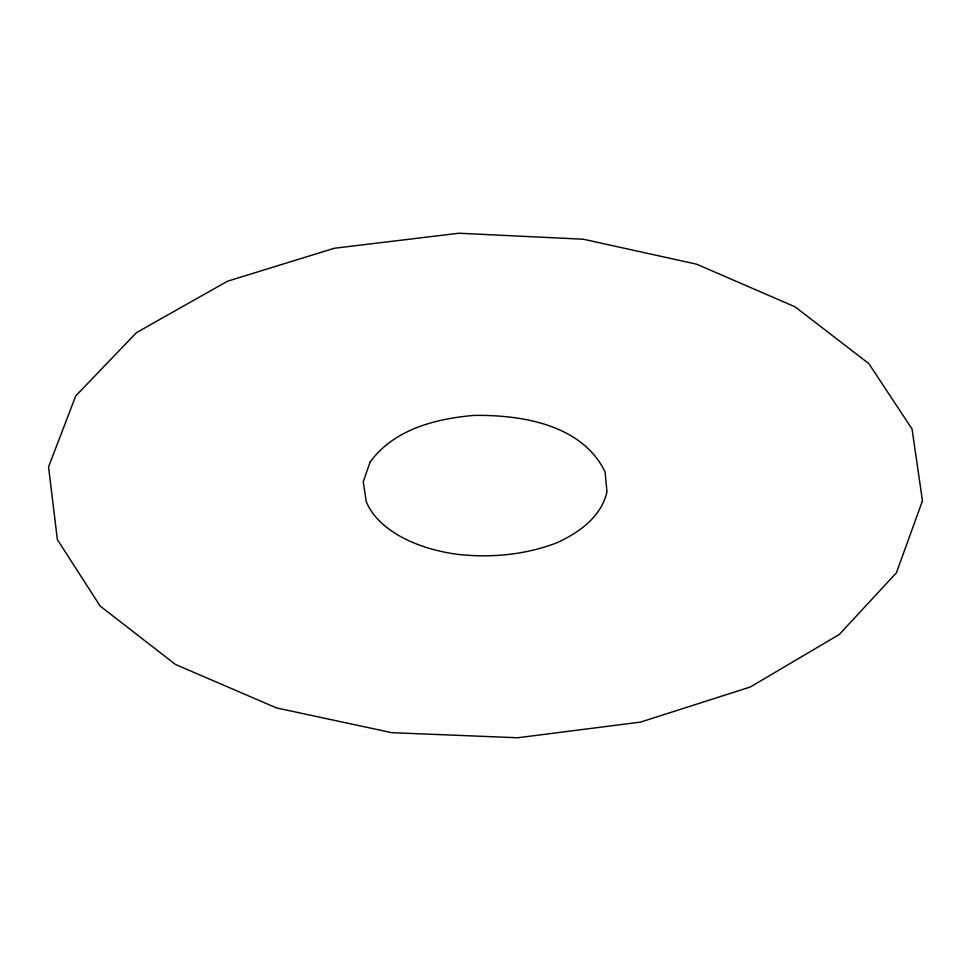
<?xml version="1.0" encoding="UTF-8"?>
<svg xmlns="http://www.w3.org/2000/svg" width="971" height="971" viewBox="0 0 971 971"><rect width="100%" height="100%" fill="white"/><g stroke="black" fill="none" stroke-linecap="round" stroke-linejoin="round"><path stroke-width="1.46" d="M370.109 462.062L363.251 481.701L366.213 501.497A121.897 70.385 0 0 0 457.79 554.368C491.241 558.058 525.299 554.866 556.844 542.801C579.032 532.606 601.134 517.082 606.96 491.909L605.091 471.857C582.042 424.521 521.876 414.86 474.394 415.382C436.015 418.586 393.91 429.279 370.109 462.062M922.45 500.854L896.427 572.793L839.332 634.451L750.352 686.983L640.666 722.072L517.761 737.766L391.835 732.68L276.601 707.956L175.508 664.48L100.183 606.11L57.362 539.585L48.55 466.881L75.738 395.913L136.523 332.592L227.517 281.214L334.303 248.26L458.907 233.234L583.377 239.23L696.559 264.161L795.018 306.8L868.863 363.64L912.06 428.988L922.45 500.854"/></g></svg>
